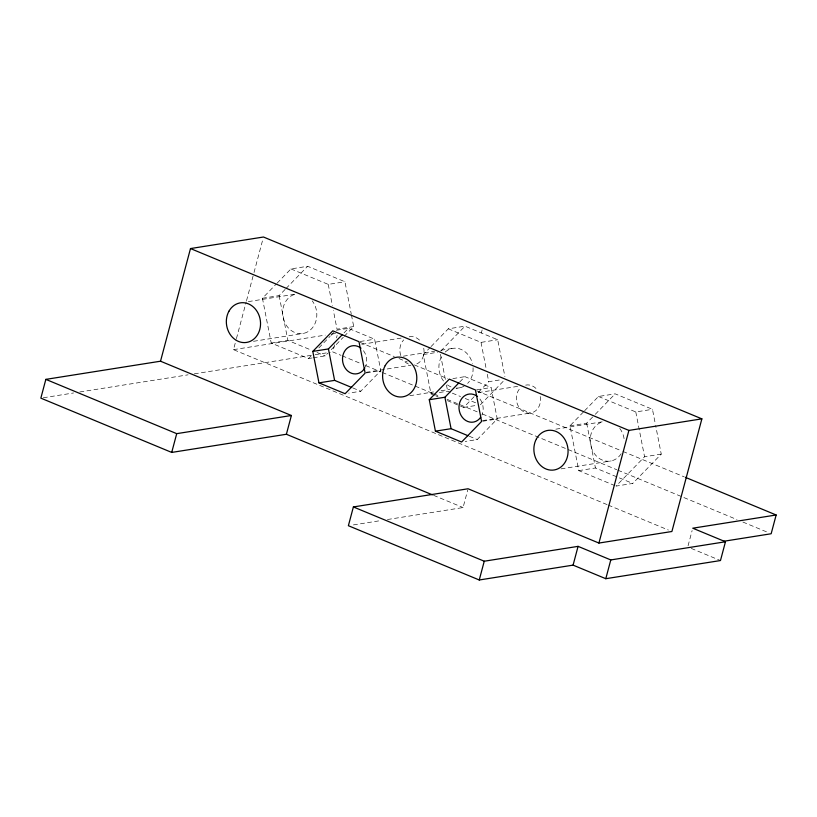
<?xml version="1.0" encoding="UTF-8"?>
<svg xmlns="http://www.w3.org/2000/svg" width="817" height="817" viewBox="0 0 817 817"><rect width="100%" height="100%" fill="white"/><g stroke="black" fill="none" stroke-linecap="round" stroke-linejoin="round"><path stroke-width="0.61" stroke-dasharray="4.08 3.06" d="M607.082 504.61L233.499 349.656L236.103 339.862M236.43 338.636L246.203 301.902M246.53 300.676L253.689 273.736M254.016 272.51L262.819 239.452M334.623 344.876L332.754 351.913L340.995 355.334M336.492 337.84L337.125 335.491M481.336 332.958L482.132 329.945M387.452 519.52L463.065 507.551L467.743 489.945M688.067 545.797L692.122 530.539M312.094 357.969L308.52 358.53L271.224 343.058L262.431 298.256L276.258 284.03M277.126 283.142L290.944 268.926L307.631 266.281L344.927 281.753L351.269 314.106M262.431 298.256L279.118 295.611L285.164 289.392M286.032 288.503L307.631 266.281M308.52 358.53L311.114 355.865M318.885 347.868L330.119 336.308M330.977 335.419L335.297 330.977M344.09 332.825L348.44 328.352L374.615 339.208L380.783 370.652L360.777 391.231L348.747 393.14M313.279 357.775L325.197 355.885L327.791 353.22M331.242 349.666L343.344 337.227M344.202 336.328L353.71 326.555L351.514 315.352M434.491 395.305L430.988 393.855L423.277 354.547L430.181 347.45M431.049 346.561L448.288 328.822L464.975 326.177L497.686 339.749L504.916 376.596M440.823 351.024L464.975 326.177M459.695 382.029L464.914 376.657L491.088 387.513L497.257 418.958L477.24 439.546L465.22 441.446M447.348 400.636L463.709 407.428L474.912 395.888M478.364 392.344L488.719 381.692L501.822 379.619M480.386 404.783L504.538 379.936M614.895 485.615L578.763 470.623L569.97 425.82L583.798 411.594M584.666 410.706L598.483 396.48L615.17 393.845L652.466 409.317L655.387 424.248M569.97 425.82L586.657 423.175L594.429 415.179M595.297 414.29L615.17 393.845M661.249 454.119L644.572 456.764L616.059 486.095L632.736 483.45L661.249 454.119L655.632 425.494M290.944 268.926L328.24 284.387L344.927 281.753M248.337 301.606L295.877 294.079A20.027 17.024 81 0 0 283.989 320.601A20.027 17.024 81 0 0 309.051 330.987A20.027 17.024 81 0 0 312.237 300.86M253.546 341.302L303.587 333.377M353.71 326.555L337.033 329.2L333.367 310.531M336.41 330.252L348.44 328.352M271.224 343.058L287.901 340.423L311.216 350.084M233.499 349.656L325.186 335.133M331.467 334.133L336.492 333.336M360.185 341.496L374.615 339.208M361.849 344.294L401.739 337.983M43.362 397.746L73.561 392.967M79.852 391.966L188.053 374.829M194.344 373.839L313.881 354.905M315.137 354.701L330.231 352.311M448.288 328.822L481.009 342.384L497.686 339.749M403.353 356.192L434.634 351.239M440.884 350.248L452.148 348.471M423.277 354.547L437.575 352.29M366.057 372.327L410.931 365.219M366.343 372.93L380.783 370.652M452.884 378.567L464.914 376.657M409.817 395.694L433.582 391.935M441.088 390.74L449.84 389.362M456.1 388.371L459.848 387.769M430.988 393.855L433.367 393.477M439.332 392.528L447.665 391.21L451.178 392.66M476.658 389.801L491.088 387.513M478.323 392.609L518.213 386.288M463.709 407.428L476.811 405.344M482.53 420.632L531.142 412.932M482.816 421.245L497.257 418.958M598.483 396.48L635.779 411.952L652.466 409.317M555.877 429.17L602.17 421.838M561.085 468.866L611.126 460.941M578.763 470.623L595.44 467.978L632.736 483.45M353.424 524.912L381.151 520.521M360.134 342.425L394.315 356.6M399.023 358.561L407.274 361.982M414.352 364.913L447.348 378.598M476.811 390.822L621.768 450.953M622.942 451.444L684.227 476.862M452.342 393.151L460.522 396.541M465.2 398.482L475.708 402.842M342.18 355.824L361.032 363.647M365.75 365.608L381.069 371.96M382.244 372.45L432.918 393.467M434.103 393.957L439.995 396.398M447.062 399.329L477.71 412.044M482.418 413.994L616.774 469.724M617.948 470.214L736.975 519.581M742.867 522.032L767.623 532.296M435.665 395.796L438.004 396.766M317.037 352.505L325.197 355.885M352.811 387.932L360.777 391.231M469.275 436.237L477.24 439.546M608.257 505.1L668.367 530.029M691.264 548.421L720.471 560.544M433.613 495.337L463.065 507.551M635.779 411.952L644.572 456.764M586.657 423.175L595.44 467.978M481.009 342.384L486.309 369.407M487.269 374.319L488.719 381.692M440.445 354.364L445.5 380.16M446.46 385.073L447.665 391.21M328.24 284.387L332.396 305.548M279.118 295.611L287.901 340.423M621.155 453.741A20.027 17.024 81 0 1 593.346 452.056A20.027 17.024 81 0 1 602.343 421.909M619.776 428.425A20.027 17.024 81 0 1 624.249 439.852M451.004 386.89A20.027 17.024 81 0 1 446.94 384.501M443.498 380.988A20.027 17.024 81 0 1 441.486 356.712M445.173 352.056A20.027 17.024 81 0 1 472.44 363.596M473.063 367.732A20.027 17.024 81 0 1 467.671 383.387M464.036 386.196A20.027 17.024 81 0 1 456.519 388.075M540.221 396.531A14.185 12.051 81 0 1 524.882 412.309A14.185 12.051 81 0 1 520.153 388.218M525.688 385.113A14.185 12.051 81 0 1 537.269 389.913M408.408 364.004A14.185 12.051 81 0 1 403.087 359.817M400.8 355.579A14.185 12.051 81 0 1 403.68 339.903M409.215 336.798A14.185 12.051 81 0 1 420.796 341.598M423.747 348.226A14.185 12.051 81 0 1 414.679 364.627M479.936 398.992A14.185 12.051 81 0 1 481.867 415.148M363.463 350.687A14.185 12.051 81 0 1 365.403 366.833"/><path stroke-width="1.23" d="M286.389 434.266L291.383 415.496L160.52 361.206L45.844 379.374L40.85 398.145L171.713 452.424L286.389 434.266L432.438 494.847M160.52 361.206L190.494 248.562L263.472 237.012L701.874 418.855L671.901 531.499L598.922 543.06L468.059 488.77L353.383 506.938L348.389 525.709L479.252 579.988L573.085 565.129L605.795 578.702L720.471 560.544L725.465 541.763L692.755 528.201L776.15 514.986L771.156 533.756L723.852 541.252M171.713 452.424L176.717 433.653L291.383 415.496M479.252 579.988L484.246 561.218L578.079 546.359L610.789 559.931L725.465 541.763M573.085 565.129L578.079 546.359M598.922 543.06L628.896 430.416L701.874 418.855M605.795 578.702L610.789 559.931M312.799 351.412L332.805 330.824L358.98 341.68L365.148 373.124L345.131 393.712L318.967 382.856L312.799 351.412L328.434 348.93L342.354 334.613M429.272 399.727L449.279 379.139L475.453 389.995L481.611 421.439L461.605 442.017L435.43 431.162L429.272 399.727L444.908 397.246L458.827 382.928M318.967 382.856L334.602 380.375L351.667 387.462M435.43 431.162L451.076 428.69L468.141 435.767M190.494 248.562L628.896 430.416M685.402 477.342L776.15 514.986M45.844 379.374L176.717 433.653M353.383 506.938L484.246 561.218M444.908 397.246L451.076 428.69M328.434 348.93L334.602 380.375M480.753 417.16A14.185 12.051 81 0 1 464.076 419.213A14.185 12.051 81 0 1 461.002 399.687A14.185 12.051 81 0 1 477.496 396.511M364.882 367.875A14.185 12.051 81 0 1 348.195 371.388A14.185 12.051 81 0 1 344.335 351.708A14.185 12.051 81 0 1 361.022 348.195M536.463 438.79A20.027 17.024 81 0 0 550.382 470.092A20.027 17.024 81 0 0 566.079 441.731A20.027 17.024 81 0 0 536.463 438.79M385.195 365.628A20.027 17.024 81 0 0 399.115 396.929A20.027 17.024 81 0 0 414.801 368.559A20.027 17.024 81 0 0 385.195 365.628M228.934 311.226A20.027 17.024 81 0 0 242.843 342.537A20.027 17.024 81 0 0 258.54 314.167A20.027 17.024 81 0 0 228.934 311.226"/></g></svg>
